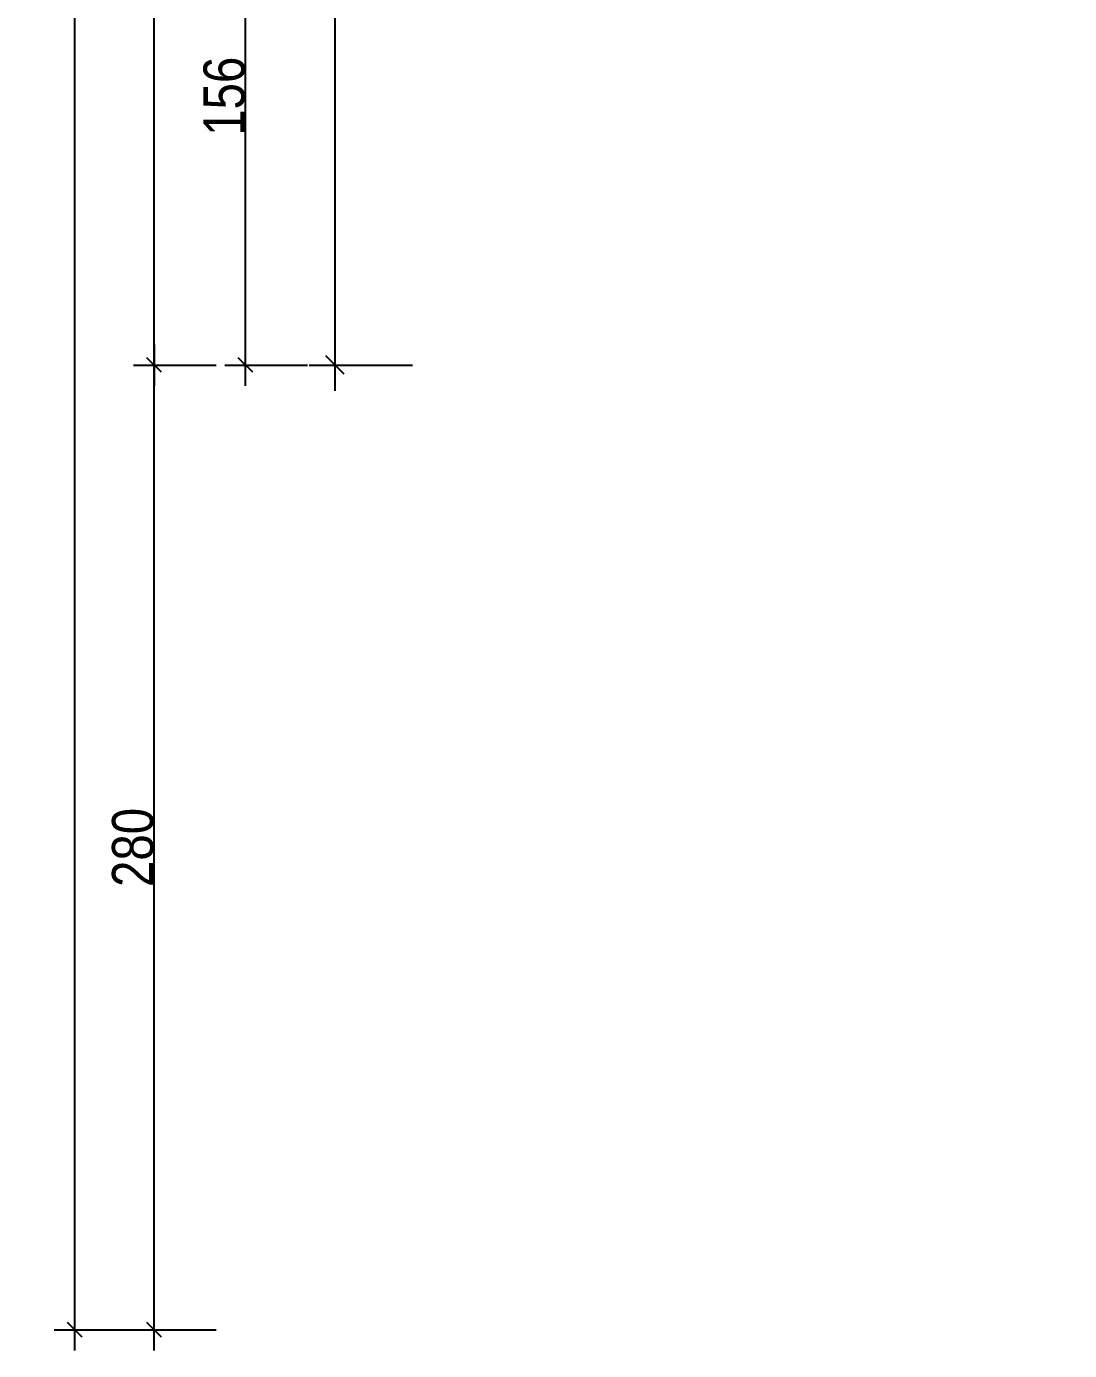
# Model space of a CAD drawing. Header units: millimetres. Extents: x 9051 to 35021, y -32652 to 0.
# Drawn here: x 28643 to 28945.8, y -31965.2 to -31581 of the extents above; entities that cross this region are included whole.
import ezdxf

# ---------------------------------------------------------------- set-up
doc = ezdxf.new("R2010")
doc.units = ezdxf.units.MM
doc.layers.add('01_cote_gen', color=4, linetype='Continuous')
doc.layers.add('AA_COTES', color=2, linetype='Continuous')
doc.styles.add('STYLE2', font='ARIALN.TTF')
doc.dimstyles.new('JB50', dxfattribs={"dimscale": 0.1, "dimtxt": 150, "dimasz": 15, "dimexe": 0.1, "dimexo": 0.1, "dimgap": 0.09, "dimtad": 1, "dimdec": 1, "dimdsep": 46, "dimtxsty": 'STYLE2', "dimblk1": 'BOND_G', "dimblk2": 'BOND_D', "dimsah": 1, "dimcen": 1.5, "dimdle": 0.01, "dimse1": 1, "dimse2": 1, "dimclrd": 4, "dimclre": 2, "dimclrt": 6, "dimazin": 2, "dimtfac": 2.333333, "dimtdec": 1, "dimtix": 1, "dimtmove": 2, "dimatfit": 3, "dimldrblk": 'BOND_G', "dimfxl": 1, "dimtolj": 1, "dimtzin": 0, "dimarcsym": 0})
doc.dimstyles.new('JB50res', dxfattribs={"dimscale": 0.1, "dimtxt": 120, "dimasz": 12, "dimexe": 0.1, "dimexo": 0.1, "dimgap": 0.09, "dimtad": 1, "dimdec": 1, "dimdsep": 46, "dimtxsty": 'STYLE2', "dimblk1": 'BOND_G', "dimblk2": 'BOND_D', "dimsah": 1, "dimcen": 1.5, "dimdle": 0.01, "dimse1": 1, "dimse2": 1, "dimclrd": 4, "dimclre": 2, "dimclrt": 6, "dimazin": 2, "dimtfac": 2.333333, "dimtdec": 1, "dimtix": 1, "dimtmove": 2, "dimatfit": 3, "dimldrblk": 'BOND_G', "dimfxl": 1, "dimtolj": 1, "dimtzin": 0, "dimarcsym": 0})

# ---------------------------------------------------------------- blocks, each defined once
blk = doc.blocks.new('BOND_G')
at = {"layer": 'AA_COTES', "color": 0}
for p, q in [((0, -5), (0, 15)), ((5, 0), (-5, 0)), ((1.77, 1.77), (-1.77, -1.77))]:
    blk.add_line(p, q, dxfattribs=at)
blk = doc.blocks.new('BOND_D')
at = {"layer": 'AA_COTES', "color": 0}
for p, q in [((0, 5), (0, -15)), ((5, 0), (-5, 0)), ((-1.77, -1.77), (1.77, 1.77))]:
    blk.add_line(p, q, dxfattribs=at)
blk = doc.blocks.new('*D3902')
at = {"layer": '01_cote_gen', "color": 4, "lineweight": -2, "ltscale": 0.1, "transparency": 16777216}
blk.add_line((28657.05, -31958.03), (28657.05, -29251.43), dxfattribs=at)
at = {"layer": 'Defpoints', "color": 0, "ltscale": 0.1, "transparency": 16777216}
for p in [(28657.05, -29250.23), (28698.09, -29250.23), (28785.64, -31959.23)]:
    blk.add_point(p, dxfattribs=at)
at = {"layer": '01_cote_gen', "color": 4, "lineweight": -2, "ltscale": 0.1, "transparency": 16777216, "xscale": 1.2, "yscale": 1.2, "zscale": 1.2}
for name, p, rotation in [('BOND_D', (28657.05, -29250.23), 90), ('BOND_G', (28657.05, -31959.23), 270)]:
    blk.add_blockref(name, p, dxfattribs=dict(at, rotation=rotation))
at = {"layer": '01_cote_gen', "color": 6, "ltscale": 0.1, "transparency": 16777216, "insert": (28650.92, -30604.73), "char_height": 12, "attachment_point": 5, "rotation": 90, "style": 'STYLE2'}
blk.add_mtext('\\A1;2709', dxfattribs=at)
blk = doc.blocks.new('*D3903')
at = {"layer": '01_cote_gen', "color": 4, "lineweight": -2, "ltscale": 0.1, "transparency": 16777216}
blk.add_line((28680.09, -31958.03), (28680.09, -31680.43), dxfattribs=at)
at = {"layer": 'Defpoints', "color": 0, "ltscale": 0.1, "transparency": 16777216}
for p in [(28680.09, -31679.23), (28785.64, -31679.23), (28785.64, -31959.23)]:
    blk.add_point(p, dxfattribs=at)
at = {"layer": '01_cote_gen', "color": 4, "lineweight": -2, "ltscale": 0.1, "transparency": 16777216, "xscale": 1.2, "yscale": 1.2, "zscale": 1.2}
for name, p, rotation in [('BOND_D', (28680.09, -31679.23), 90), ('BOND_G', (28680.09, -31959.23), 270)]:
    blk.add_blockref(name, p, dxfattribs=dict(at, rotation=rotation))
at = {"layer": '01_cote_gen', "color": 6, "ltscale": 0.1, "transparency": 16777216, "insert": (28673.96, -31819.23), "char_height": 12, "attachment_point": 5, "rotation": 90, "style": 'STYLE2'}
blk.add_mtext('\\A1;280', dxfattribs=at)
blk = doc.blocks.new('*D3904')
at = {"layer": '01_cote_gen', "color": 4, "lineweight": -2, "ltscale": 0.1, "transparency": 16777216}
blk.add_line((28680.09, -31678.03), (28680.09, -29251.43), dxfattribs=at)
at = {"layer": 'Defpoints', "color": 0, "ltscale": 0.1, "transparency": 16777216}
for p in [(28680.09, -29250.23), (28698.09, -29250.23), (28698.09, -31679.23)]:
    blk.add_point(p, dxfattribs=at)
at = {"layer": '01_cote_gen', "color": 4, "lineweight": -2, "ltscale": 0.1, "transparency": 16777216, "xscale": 1.2, "yscale": 1.2, "zscale": 1.2}
for name, p, rotation in [('BOND_D', (28680.09, -29250.23), 90), ('BOND_G', (28680.09, -31679.23), 270)]:
    blk.add_blockref(name, p, dxfattribs=dict(at, rotation=rotation))
at = {"layer": '01_cote_gen', "color": 6, "ltscale": 0.1, "transparency": 16777216, "insert": (28673.96, -30464.73), "char_height": 12, "attachment_point": 5, "rotation": 90, "style": 'STYLE2'}
blk.add_mtext('\\A1;2429', dxfattribs=at)
blk = doc.blocks.new('*D3905')
at = {"layer": '01_cote_gen', "color": 4, "lineweight": -2, "ltscale": 0.1, "transparency": 16777216}
blk.add_line((28706.64, -31678.03), (28706.64, -31524.43), dxfattribs=at)
at = {"layer": 'Defpoints', "color": 0, "ltscale": 0.1, "transparency": 16777216}
for p in [(28706.64, -31523.23), (28785.64, -31523.23), (28785.64, -31679.23)]:
    blk.add_point(p, dxfattribs=at)
at = {"layer": '01_cote_gen', "color": 4, "lineweight": -2, "ltscale": 0.1, "transparency": 16777216, "xscale": 1.2, "yscale": 1.2, "zscale": 1.2}
for name, p, rotation in [('BOND_D', (28706.64, -31523.23), 90), ('BOND_G', (28706.64, -31679.23), 270)]:
    blk.add_blockref(name, p, dxfattribs=dict(at, rotation=rotation))
at = {"layer": '01_cote_gen', "color": 6, "ltscale": 0.1, "transparency": 16777216, "insert": (28700.51, -31601.23), "char_height": 12, "attachment_point": 5, "rotation": 90, "style": 'STYLE2'}
blk.add_mtext('\\A1;156', dxfattribs=at)
blk = doc.blocks.new('*D3985')
at = {"layer": '01_cote_gen', "color": 4, "lineweight": -2, "ltscale": 0.1, "transparency": 16777216}
blk.add_line((28732.61, -31677.73), (28732.61, -30882.73), dxfattribs=at)
at = {"layer": 'Defpoints', "color": 0, "ltscale": 0.1, "transparency": 16777216}
for p in [(28732.61, -30881.23), (28950.77, -30881.23), (29083.46, -31679.23)]:
    blk.add_point(p, dxfattribs=at)
at = {"layer": '01_cote_gen', "color": 4, "lineweight": -2, "ltscale": 0.1, "transparency": 16777216, "xscale": 1.5, "yscale": 1.5, "zscale": 1.5}
for name, p, rotation in [('BOND_D', (28732.61, -30881.23), 90), ('BOND_G', (28732.61, -31679.23), 270)]:
    blk.add_blockref(name, p, dxfattribs=dict(at, rotation=rotation))
at = {"layer": '01_cote_gen', "color": 6, "ltscale": 0.1, "transparency": 16777216, "insert": (28724.94, -31280.23), "char_height": 15, "attachment_point": 5, "rotation": 90, "style": 'STYLE2'}
blk.add_mtext('\\A1;798', dxfattribs=at)

msp = doc.modelspace()

# ---------------------------------------------------------------- dimensions: what is measured, and where the dimension line sits
at = {"layer": '01_cote_gen', "ltscale": 0.1}
for base, p1, p2, dimstyle, picture, middle in [((28657.05, -29250.23), (28785.64, -31959.23), (28698.09, -29250.23), 'JB50res', '*D3902', (28650.92, -30604.73)), ((28680.09, -29250.23), (28698.09, -31679.23), (28698.09, -29250.23), 'JB50res', '*D3904', (28673.96, -30464.73)), ((28732.61, -30881.23), (29083.46, -31679.23), (28950.77, -30881.23), 'JB50', '*D3985', (28724.94, -31280.23)), ((28706.64, -31523.23), (28785.64, -31679.23), (28785.64, -31523.23), 'JB50res', '*D3905', (28700.51, -31601.23)), ((28680.09, -31679.23), (28785.64, -31959.23), (28785.64, -31679.23), 'JB50res', '*D3903', (28673.96, -31819.23))]:
    dim = msp.add_linear_dim(base=base, p1=p1, p2=p2, angle=90, dimstyle=dimstyle, dxfattribs=at)
    dim.commit()
    dim.dimension.update_dxf_attribs({"geometry": picture, "text_midpoint": middle})

doc.saveas('drawing.dxf')
